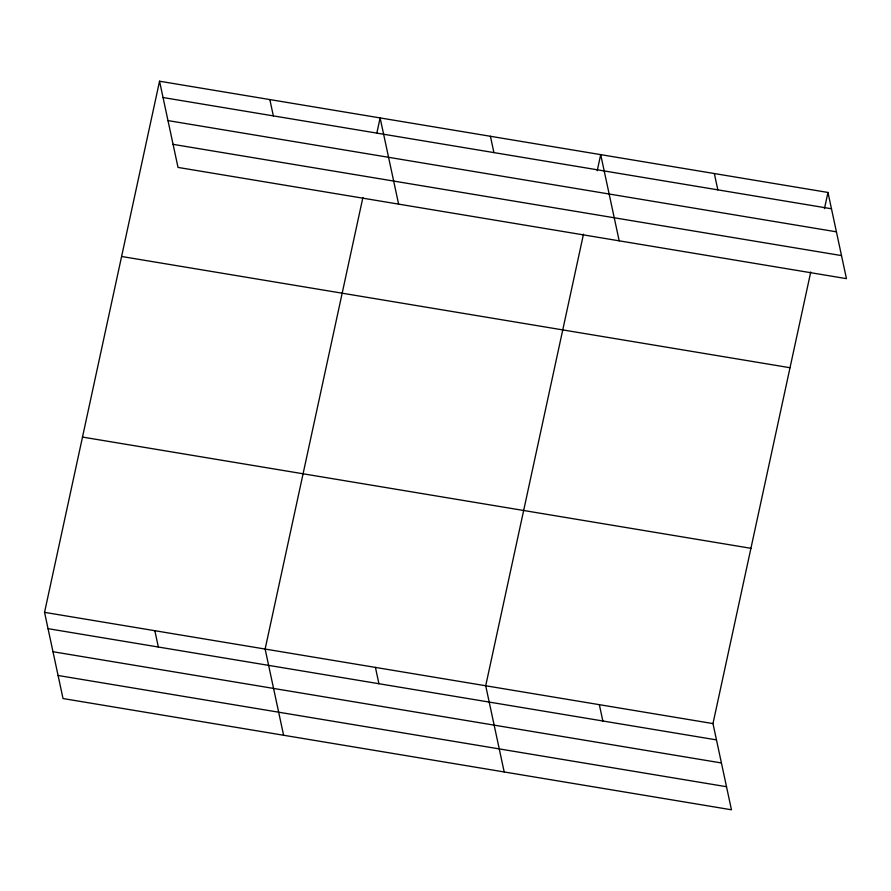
<?xml version="1.0" encoding="UTF-8"?>
<svg xmlns="http://www.w3.org/2000/svg" width="891" height="891" viewBox="0 0 891 891"><rect width="100%" height="100%" fill="white"/><g stroke="black" fill="none" stroke-linecap="round" stroke-linejoin="round"><path stroke-width="1.34" d="M810.743 272L712.978 723.581L731.455 809.785L63.027 698.544L44.55 612.351L159.545 81.215L827.973 192.456L846.45 278.649L178.022 167.419L159.545 81.215M362.904 197.468L265.128 649.049L283.605 735.253M376.915 132.759L380.123 117.924L398.611 204.128M583.482 234.177L485.706 685.758L504.195 771.962M597.204 170.816L600.701 154.633L619.189 240.837M824.465 208.628L827.973 192.456M163.042 97.531L831.47 208.772M167.987 120.597L836.415 231.827M173.077 144.353L841.505 255.594M121.599 256.485L790.016 367.727M82.495 437.069L750.924 548.31M44.55 612.351L712.978 723.581M48.047 628.667L716.475 739.898M52.992 651.722L721.42 762.963M58.082 675.489L726.51 786.72M714.337 173.545L717.834 189.861M490.418 136.278L493.915 152.595M599.342 704.67L602.839 720.986M269.839 99.569L273.337 115.886M375.423 667.404L378.92 683.72M154.845 630.705L158.342 647.022"/></g></svg>
